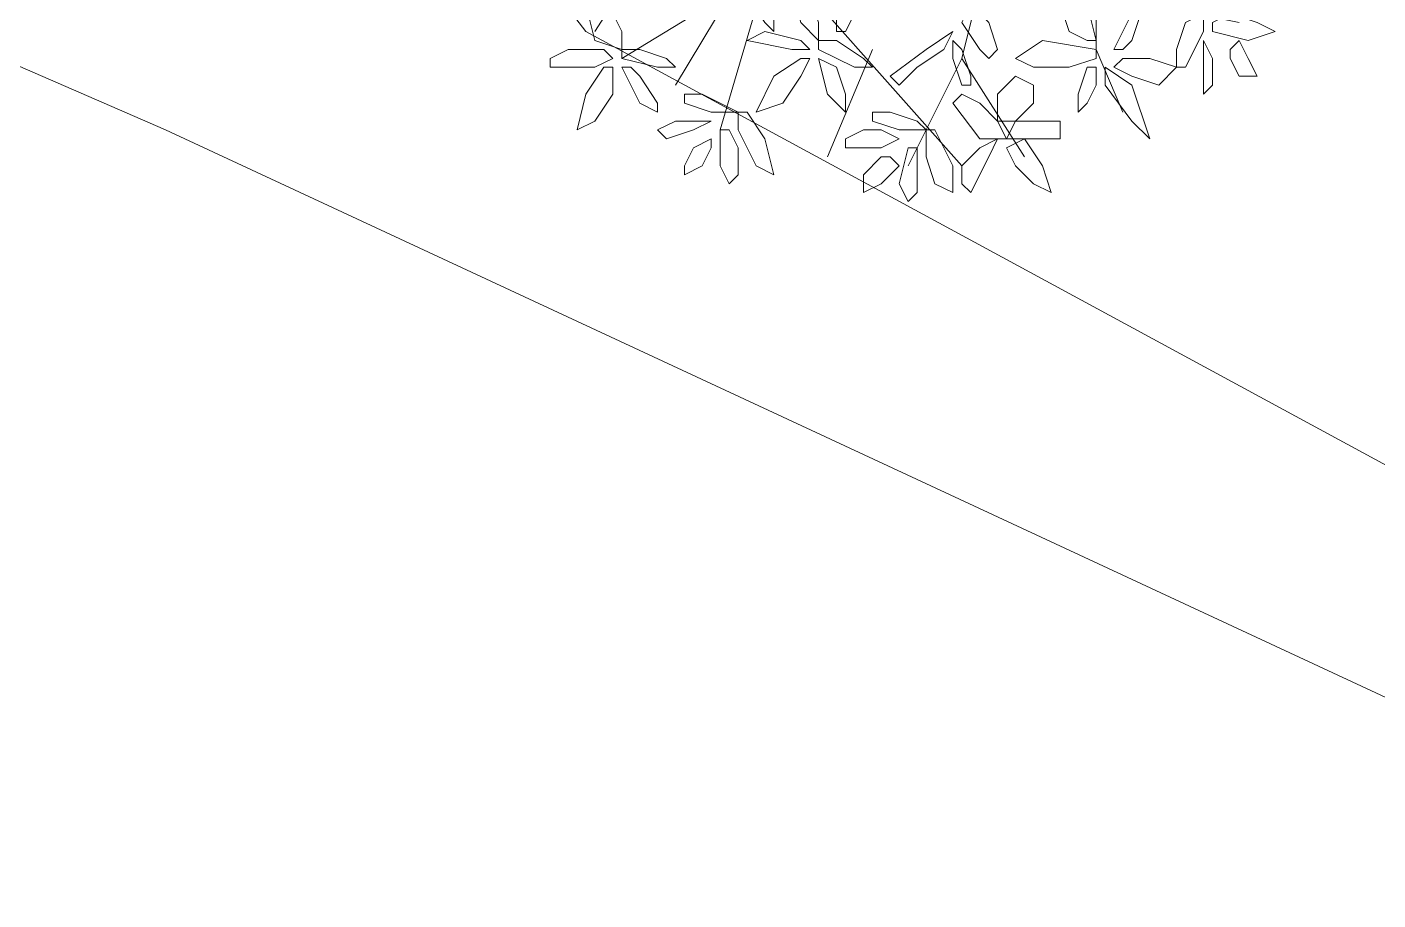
# Model space of a CAD drawing. Header units: millimetres. Extents: x 2576 to 2719, y 1757 to 1977.
# Drawn here: x 2658.242 to 2662.505, y 1811.962 to 1814.716 of the extents above; entities that cross this region are included whole.
import ezdxf

# ---------------------------------------------------------------- set-up
doc = ezdxf.new("R2010")
doc.units = ezdxf.units.MM
doc.layers.add('PDF_0', color=7, linetype='Continuous')
doc.layers.add('PDF_CVL_CUADCON_TIT', color=7, linetype='Continuous')

msp = doc.modelspace()

# ---------------------------------------------------------------- linework, layer by layer
at = {"layer": 'PDF_0', "lineweight": 9}
for points in [[(2659.6671, 1815.6615), (2660.5425, 1815.4921), (2660.0342, 1814.7014)], [(2662.0675, 1814.7296), (2661.7851, 1814.7861), (2661.6156, 1815.0685), (2661.3897, 1815.125), (2661.0508, 1815.6051), (2660.7967, 1815.1532), (2660.7402, 1814.7861), (2661.192, 1814.2778)], [(2661.3332, 1815.1815), (2661.192, 1814.6167)], [(2660.7684, 1815.012), (2660.1189, 1814.6167)], [(2661.6156, 1814.9838), (2661.6156, 1814.6449), (2661.7003, 1814.4472)], [(2660.5708, 1814.8708), (2660.4296, 1814.3908)], [(2660.4578, 1814.8143), (2660.2884, 1814.532)], [(2660.9096, 1814.6449), (2660.7684, 1814.306)], [(2661.3897, 1814.306), (2661.192, 1814.6167), (2661.0226, 1814.2778)]]:
    msp.add_lwpolyline(points, dxfattribs=at)
for points in [[(2660.5143, 1814.8143), (2660.5143, 1814.8708), (2660.599, 1814.7861), (2660.599, 1814.7014), (2660.5708, 1814.7296)], [(2660.7967, 1814.7579), (2660.8249, 1814.8426), (2660.8531, 1814.8708), (2660.8814, 1814.8143), (2660.8249, 1814.7014), (2660.7967, 1814.7014)], [(2660.7119, 1814.8143), (2660.7402, 1814.7296), (2660.7402, 1814.6731), (2660.6837, 1814.7296), (2660.6555, 1814.8426), (2660.6837, 1814.8426)], [(2660.0907, 1814.7579), (2660.1189, 1814.7014), (2660.1189, 1814.6449), (2660.0342, 1814.6731), (2660.006, 1814.7861), (2660.0342, 1814.8143)], [(2661.2485, 1814.6449), (2661.192, 1814.7296), (2661.2203, 1814.7861), (2661.2767, 1814.7296), (2661.305, 1814.6449), (2661.2767, 1814.6167)], [(2661.5309, 1814.7014), (2661.5027, 1814.7861), (2661.5027, 1814.8143), (2661.5874, 1814.7861), (2661.6156, 1814.6731), (2661.5874, 1814.6731)], [(2661.7286, 1814.6731), (2661.7568, 1814.7579), (2661.7851, 1814.8143), (2661.7286, 1814.7579), (2661.6721, 1814.6449), (2661.7003, 1814.6449)], [(2661.8698, 1814.6449), (2661.898, 1814.7296), (2661.9545, 1814.7579), (2661.9545, 1814.7014), (2661.898, 1814.5884), (2661.8698, 1814.5884)], [(2662.0392, 1814.7579), (2662.1239, 1814.7296), (2662.1804, 1814.7014), (2662.0957, 1814.6731), (2661.9827, 1814.7014), (2661.9827, 1814.7296)], [(2660.5708, 1814.7014), (2660.5143, 1814.6731), (2660.6555, 1814.6449), (2660.7119, 1814.6449), (2660.6837, 1814.6731)], [(2661.0508, 1814.5884), (2661.1355, 1814.6449), (2661.1638, 1814.7014), (2661.0791, 1814.6449), (2660.9661, 1814.5602), (2660.9943, 1814.532)], [(2660.7967, 1814.6731), (2660.8814, 1814.6167), (2660.9096, 1814.5884), (2660.8531, 1814.5884), (2660.7402, 1814.6449), (2660.7402, 1814.6731)], [(2661.2203, 1814.5602), (2661.192, 1814.6449), (2661.1638, 1814.6731), (2661.1638, 1814.6167), (2661.192, 1814.532), (2661.2203, 1814.532)], [(2661.5309, 1814.5884), (2661.4179, 1814.5884), (2661.3615, 1814.6167), (2661.4462, 1814.6731), (2661.6156, 1814.6449), (2661.6156, 1814.6167)], [(2661.9545, 1814.5602), (2661.9545, 1814.6449), (2661.9545, 1814.6731), (2661.9827, 1814.6167), (2661.9827, 1814.532), (2661.9545, 1814.5037)], [(2662.0392, 1814.6449), (2662.0675, 1814.6731), (2662.0957, 1814.6167), (2662.1239, 1814.5602), (2662.0675, 1814.5602), (2662.0392, 1814.6167)], [(2659.9495, 1814.6449), (2660.0624, 1814.6449), (2660.0907, 1814.6167), (2660.0342, 1814.5884), (2659.893, 1814.5884), (2659.893, 1814.6167)], [(2660.1754, 1814.6449), (2660.2601, 1814.6167), (2660.2884, 1814.5884), (2660.2319, 1814.5884), (2660.1189, 1814.6167), (2660.1189, 1814.6449)], [(2660.7119, 1814.6167), (2660.6837, 1814.6167), (2660.599, 1814.5602), (2660.5425, 1814.4472), (2660.6272, 1814.4755), (2660.6837, 1814.5602)], [(2660.7967, 1814.5884), (2660.7402, 1814.6167), (2660.7684, 1814.5037), (2660.8249, 1814.4472), (2660.8249, 1814.5037)], [(2661.6721, 1814.5884), (2661.7003, 1814.6167), (2661.7851, 1814.6167), (2661.8698, 1814.5884), (2661.8133, 1814.532), (2661.7286, 1814.5602)], [(2660.0907, 1814.5884), (2660.0624, 1814.5884), (2660.006, 1814.5037), (2659.9777, 1814.3908), (2660.0342, 1814.419), (2660.0907, 1814.5037)], [(2660.1754, 1814.5602), (2660.2319, 1814.4755), (2660.2319, 1814.4472), (2660.1754, 1814.4755), (2660.1189, 1814.5884), (2660.1472, 1814.5884)], [(2661.5591, 1814.4472), (2661.5874, 1814.4755), (2661.6156, 1814.532), (2661.6156, 1814.5884), (2661.5874, 1814.5884), (2661.5591, 1814.5037)], [(2661.7286, 1814.419), (2661.7851, 1814.3625), (2661.7286, 1814.532), (2661.6439, 1814.5884), (2661.6439, 1814.532)], [(2661.4179, 1814.4755), (2661.3615, 1814.419), (2661.305, 1814.419), (2661.305, 1814.5037), (2661.3615, 1814.5602), (2661.4179, 1814.532)], [(2660.3731, 1814.5037), (2660.4296, 1814.4755), (2660.486, 1814.4472), (2660.4013, 1814.4472), (2660.3166, 1814.4755), (2660.3166, 1814.5037)], [(2661.2485, 1814.4755), (2661.305, 1814.419), (2661.3332, 1814.3625), (2661.2485, 1814.3625), (2661.1638, 1814.4755), (2661.192, 1814.5037)], [(2660.486, 1814.4472), (2660.5143, 1814.4472), (2660.5708, 1814.3625), (2660.599, 1814.2496), (2660.5425, 1814.2778), (2660.486, 1814.3908)], [(2660.9661, 1814.4472), (2661.0508, 1814.419), (2661.0791, 1814.3908), (2660.9943, 1814.3908), (2660.9096, 1814.419), (2660.9096, 1814.4472)], [(2660.2884, 1814.419), (2660.3448, 1814.419), (2660.4013, 1814.419), (2660.3448, 1814.3908), (2660.2601, 1814.3625), (2660.2319, 1814.3908)], [(2661.5027, 1814.419), (2661.5027, 1814.3625), (2661.4179, 1814.3625), (2661.3332, 1814.3625), (2661.3615, 1814.419), (2661.4462, 1814.419)], [(2660.4013, 1814.3625), (2660.4013, 1814.3343), (2660.3731, 1814.2778), (2660.3166, 1814.2496), (2660.3166, 1814.2778), (2660.3448, 1814.3343)], [(2660.486, 1814.3343), (2660.486, 1814.2496), (2660.4578, 1814.2213), (2660.4296, 1814.2778), (2660.4296, 1814.3908), (2660.4578, 1814.3908)], [(2660.8814, 1814.3908), (2660.9379, 1814.3908), (2660.9943, 1814.3625), (2660.9379, 1814.3343), (2660.8249, 1814.3343), (2660.8249, 1814.3625)], [(2661.0791, 1814.3908), (2661.1073, 1814.3908), (2661.1638, 1814.2778), (2661.1638, 1814.1931), (2661.1073, 1814.2213), (2661.0791, 1814.306)], [(2661.192, 1814.2778), (2661.2485, 1814.3343), (2661.305, 1814.3625), (2661.2767, 1814.306), (2661.2203, 1814.1931), (2661.192, 1814.2213)], [(2661.3332, 1814.3343), (2661.3897, 1814.3625), (2661.4462, 1814.2778), (2661.4744, 1814.1931), (2661.4179, 1814.2213), (2661.3615, 1814.2778)], [(2661.0508, 1814.2778), (2661.0508, 1814.1931), (2661.0226, 1814.1648), (2660.9943, 1814.2213), (2661.0226, 1814.3343), (2661.0508, 1814.3343)], [(2660.9661, 1814.306), (2660.9943, 1814.2778), (2660.9379, 1814.2213), (2660.8814, 1814.1931), (2660.8814, 1814.2496), (2660.9379, 1814.306)]]:
    msp.add_lwpolyline(points, close=True, dxfattribs=at)
at = {"layer": 'PDF_CVL_CUADCON_TIT', "lineweight": 9}
msp.add_lwpolyline([(2644.7001, 1824.1899), (2650.2915, 1819.5586), (2654.1321, 1816.3675), (2658.6787, 1814.3908), (2663.903, 1811.9621), (2665.0609, 1811.9621), (2660.006, 1814.7014), (2659.1588, 1815.8027), (2657.0973, 1817.4124), (2653.5108, 1819.248), (2652.9743, 1818.7114), (2646.7051, 1823.3145)], dxfattribs=at)

doc.saveas('drawing.dxf')
